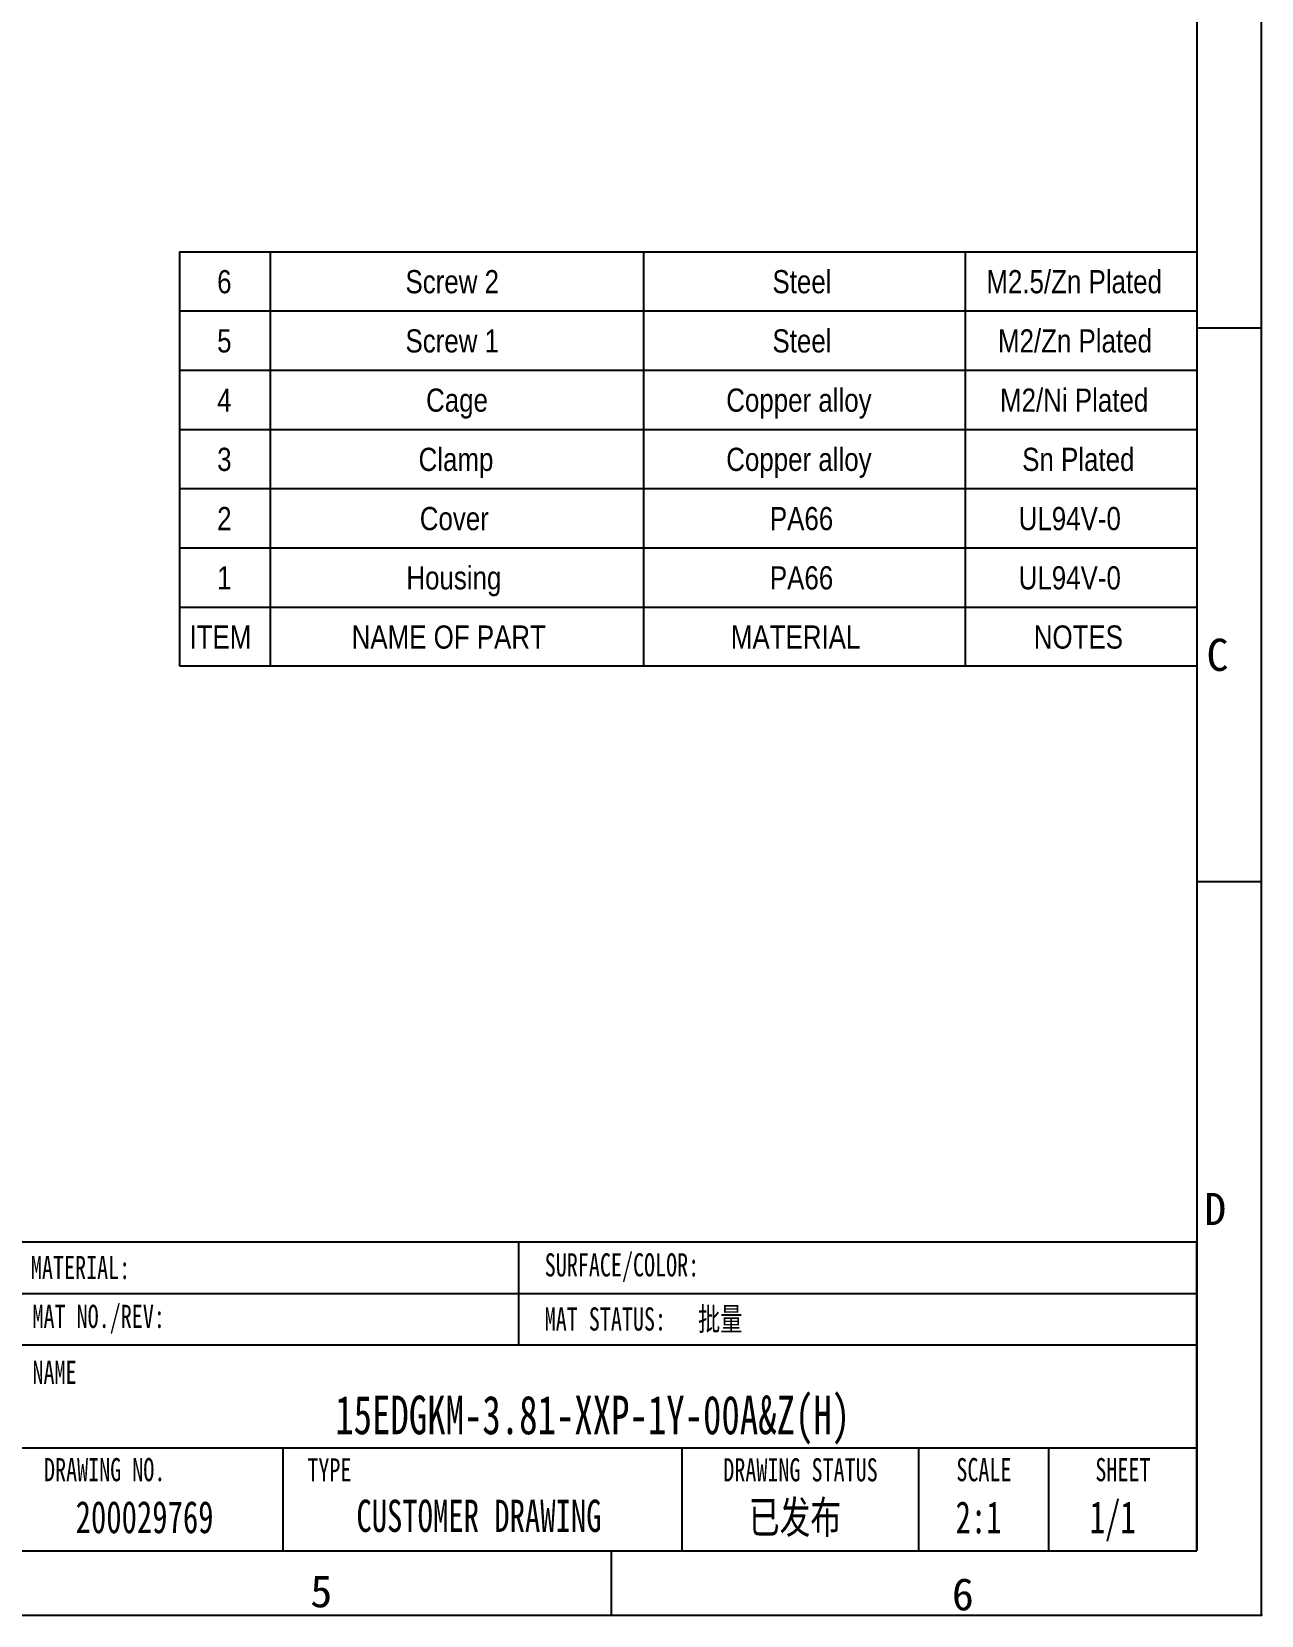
# Model space of a CAD drawing. Header units: millimetres. Extents: x 6 to 292, y 5 to 204.
# Drawn here: x 196.5 to 292, y 5 to 128 of the extents above; entities that cross this region are included whole.
import ezdxf
from ezdxf.entities.mleader import LeaderData, LeaderLine
from ezdxf.enums import TextEntityAlignment as Align
from ezdxf.math import Vec2, Vec3

# ---------------------------------------------------------------- set-up
doc = ezdxf.new("R2010")
doc.units = ezdxf.units.MM
for name, color, linetype in [('Default', 7, 'Continuous'), ('TEXT', 7, 'Continuous'), ('图框', 7, 'Continuous'), ('尺寸层', 7, 'Continuous'), ('细实线', 7, 'Continuous'), ('轮廓线', 7, 'Continuous')]:
    doc.layers.add(name, color=color, linetype=linetype)
doc.styles.add('SEACAD_Arial', font='arial.ttf')

# ---------------------------------------------------------------- blocks, each defined once
blk = doc.blocks.new('SE')
at = {"layer": '尺寸层', "color": 7, "linetype": 'Continuous'}
for p, q in [((214.99, 110.91), (214.99, 106.31)), ((243.99, 110.91), (243.99, 106.31)), ((268.99, 110.91), (268.99, 106.31)), ((207.99, 106.31), (286.99, 106.31)), ((214.99, 106.31), (214.99, 101.71)), ((243.99, 106.31), (243.99, 101.71)), ((268.99, 106.31), (268.99, 101.71)), ((207.99, 101.71), (286.99, 101.71)), ((214.99, 101.71), (214.99, 97.11)), ((243.99, 101.71), (243.99, 97.11)), ((268.99, 101.71), (268.99, 97.11)), ((207.99, 97.11), (286.99, 97.11)), ((214.99, 97.11), (214.99, 92.51)), ((243.99, 97.11), (243.99, 92.51)), ((268.99, 97.11), (268.99, 92.51)), ((207.99, 92.51), (286.99, 92.51)), ((214.99, 92.51), (214.99, 87.91)), ((243.99, 92.51), (243.99, 87.91)), ((268.99, 92.51), (268.99, 87.91)), ((207.99, 87.91), (286.99, 87.91)), ((214.99, 87.91), (214.99, 83.31)), ((243.99, 87.91), (243.99, 83.31)), ((268.99, 87.91), (268.99, 83.31)), ((207.99, 83.31), (286.99, 83.31)), ((214.99, 83.31), (214.99, 78.71)), ((243.99, 83.31), (243.99, 78.71)), ((268.99, 83.31), (268.99, 78.71))]:
    blk.add_line(p, q, dxfattribs=at)
blk.add_lwpolyline([(207.99, 78.71), (207.99, 110.91), (286.99, 110.91), (286.99, 78.71), (207.99, 78.71)], dxfattribs=at)
at = {"layer": '尺寸层', "color": 7, "linetype": 'Continuous', "style": 'SEACAD_Arial', "width": 0.8}
for s, p in [('6', (210.88, 109.48)), ('Screw 2', (225.51, 109.48)), ('Steel', (254.02, 109.48)), ('M2.5/Zn Plated', (270.64, 109.48)), ('5', (210.88, 104.88)), ('Screw 1', (225.51, 104.88)), ('Steel', (254.02, 104.88)), ('M2/Zn Plated', (271.54, 104.88)), ('4', (210.88, 100.28)), ('Cage', (227.11, 100.28)), ('Copper alloy', (250.43, 100.28)), ('M2/Ni Plated', (271.7, 100.28)), ('3', (210.88, 95.68)), ('Clamp', (226.53, 95.68)), ('Copper alloy', (250.43, 95.68)), ('Sn Plated', (273.42, 95.68)), ('2', (210.88, 91.08)), ('Cover', (226.62, 91.08)), ('PA66', (253.82, 91.08)), ('UL94V-0', (273.15, 91.08)), ('1', (210.88, 86.48)), ('Housing', (225.58, 86.48)), ('PA66', (253.82, 86.48)), ('UL94V-0', (273.15, 86.48)), ('ITEM', (208.73, 81.88)), ('NAME OF PART', (221.33, 81.88)), ('MATERIAL', (250.79, 81.88)), ('NOTES', (274.32, 81.88))]:
    blk.add_text(s, height=1.8, dxfattribs=at).set_placement(p, align=Align.TOP_LEFT)
blk = doc.blocks.new('_DOT')
at = {"color": 0}
blk.add_line((0, 0), (-1, 0), dxfattribs=at)
at = {"color": 0, "const_width": 0.333}
blk.add_lwpolyline([(-0.1665, 0, 1), (0.1665, 0, 1)], format="xyb", close=True, dxfattribs=at)
blk = doc.blocks.new('A4-drawing_frame')
at = {"layer": '细实线', "color": 7, "linetype": 'Continuous'}
for p, q in [((0, 0), (0, 199)), ((-5, 100), (0, 100)), ((-5, 57), (0, 57)), ((-50.5, 5), (-50.5, 0)), ((-286.5, 0), (0, 0))]:
    blk.add_line(p, q, dxfattribs=at)
blk.add_point((0, 0), dxfattribs=at)
at = {"layer": '轮廓线', "color": 7, "linetype": 'Continuous'}
for p in [(-5, 195), (-282, 5)]:
    blk.add_line(p, (-5, 5), dxfattribs=at)
at = {"layer": 'TEXT', "char_height": 2.5, "attachment_point": 7}
for s, insert, width in [('{\\f宋体|b0||i0||c0|p34;\\C7;\\H2.5;\\W1.;C}', (-4.26, 73.31), 2.3402), ('{\\f宋体|b0||i0||c0|p34;\\C7;\\H2.5;\\W1.;D}', (-4.43, 30.31), 1.9977), ('{\\f宋体|b0||i0||c0|p34;\\C7;\\H2.5;\\W1.;5}', (-73.88, 0.58), 1.8836), ('{\\f宋体|b0||i0||c0|p34;\\C7;\\H2.5;\\W1.;6}', (-24.04, 0.35), 1.8836)]:
    blk.add_mtext(s, dxfattribs=dict(at, insert=insert, width=width))

msp = doc.modelspace()

# ---------------------------------------------------------------- linework, layer by layer
at = {"layer": '细实线', "color": 7, "linetype": 'Continuous'}
for p, q in [((234.3, 34), (234.3, 30)), ((195, 30), (287, 30)), ((234.3, 30), (234.3, 26)), ((216, 10), (216.0033, 18)), ((247, 10), (247, 18)), ((265.4, 10), (265.4, 18)), ((275.5, 10), (275.5, 18))]:
    msp.add_line(p, q, dxfattribs=at)
at = {"layer": '轮廓线', "color": 7, "linetype": 'Continuous'}
for p, q in [((167, 34), (287, 34)), ((287, 10), (287, 34)), ((167, 26), (287, 26)), ((195, 18), (287, 18)), ((167, 10), (287, 10)), ((195, 10), (287, 10))]:
    msp.add_line(p, q, dxfattribs=at)

# ---------------------------------------------------------------- block references
at = {"layer": '图框', "color": 7}
msp.add_blockref('A4-drawing_frame', (292, 5), dxfattribs=at)
at = {"layer": '尺寸层'}
msp.add_blockref('SE', (0, 0), dxfattribs=at)

# ---------------------------------------------------------------- texts
at = {"layer": 'TEXT', "char_height": 1.8, "style": 'SEACAD_Arial'}
for s, insert, width, attachment_point in [('{\\f仿宋|b0||i0||c0|p34;\\C7;\\H1.8;\\W0.7;SURFACE/COLOR:}', (242.3285, 32), 16.057013, 5), ('{\\f仿宋|b0||i0||c0|p34;\\C7;\\H1.8;\\W0.7;MATERIAL:}', (200.2668, 32), 10.533662, 5), ('{\\f仿宋|b0||i0||c0|p34;\\C7;\\H1.8;\\W0.7;MAT NO./REV:}', (201.6763, 28), 13.352652, 5), ('{\\f仿宋|b0||i0||c0|p34;\\C7;\\H1.8;\\W0.7;MAT STATUS:}', (241.0392, 28), 13.478338, 5), ('{\\f仿宋|b0||i0||c0|p34;\\C7;\\H1.8;\\W0.7;NAME}', (198.247, 22.9734), 6.49396, 8), ('{\\f仿宋|b0||i0||c0|p34;\\C7;\\H1.8;\\W0.7;DRAWING NO.}', (202.1431, 16.3), 14.286182, 5), ('{\\f仿宋|b0||i0||c0|p34;\\C7;\\H1.8;\\W0.7;DRAWING STATUS}', (256.2, 16.2866), 18.4, 5), ('{\\f仿宋|b0||i0||c0|p34;\\C7;\\H1.8;\\W0.7;SCALE}', (270.45, 16.3), 10.1, 5), ('{\\f仿宋|b0||i0||c0|p34;\\C7;\\H1.8;\\W0.7;SHEET}', (281.25, 16.3), 11.5, 5), ('{\\f仿宋|b0||i0||c0|p34;\\C7;\\H1.8;\\W0.7;TYPE}', (219.6, 16.3), 7.2, 5)]:
    msp.add_mtext(s, dxfattribs=dict(at, insert=insert, width=width, attachment_point=attachment_point))

# ---------------------------------------------------------------- leaders
at = {"layer": 'Default', "color": 7, "linetype": 'Continuous'}
ml = msp.add_multileader_mtext('Standard', dxfattribs=at)
ml.set_content('{\\pxsm0.9;\\f仿宋|b0||i0||c0|p34;\\W0.7;批量\\P}', color=256)
ml.set_leader_properties()
ml.set_arrow_properties(name='DOT')
ml.build(insert=Vec2(0, 0))
ml.multileader.update_dxf_attribs({"leader_type": 0, "dogleg_length": 0, "arrow_head_size": 1.8})
ctx = ml.context
ctx.base_point, ctx.char_height, ctx.arrow_head_size, ctx.landing_gap_size = Vec3(246.2403, 27.8705), 1.8, 1.8, 0.63
ctx.mtext.insert = Vec3(248.2403, 28.9093)
ml = msp.add_multileader_mtext('Standard', dxfattribs=at)
ml.set_content('{\\pxsm0.9;\\f仿宋|b0||i0||c0|p34;\\W0.7;15EDGKM-3.81-XXP-1Y-00A&Z(H)\\P}', color=256)
ml.set_leader_properties()
ml.set_arrow_properties(name='DOT')
ml.build(insert=Vec2(0, 0))
ml.multileader.update_dxf_attribs({"leader_type": 0, "dogleg_length": 0, "arrow_head_size": 3})
ctx = ml.context
ctx.base_point, ctx.char_height, ctx.arrow_head_size, ctx.landing_gap_size = Vec3(217.063, 20.3411), 3, 3, 1.05
ctx.text_align_type = 1
ctx.mtext.insert, ctx.mtext.alignment = Vec3(240.0562, 22.0632), 2
ml = msp.add_multileader_mtext('Standard', dxfattribs=at)
ml.set_content('{\\pxsm0.9;\\f仿宋|b0||i0||c0|p34;\\W0.7;200029769\\P}', color=256)
ml.set_leader_properties()
ml.set_arrow_properties(name='DOT')
ml.build(insert=Vec2(0, 0))
ml.multileader.update_dxf_attribs({"leader_type": 0, "dogleg_length": 0, "arrow_head_size": 2.5})
ctx = ml.context
ctx.base_point, ctx.char_height, ctx.arrow_head_size, ctx.landing_gap_size = Vec3(197.6189, 12.6181), 2.5, 2.5, 0.875
ctx.text_align_type = 1
ctx.mtext.insert, ctx.mtext.alignment = Vec3(205.2435, 13.8824), 2
ml = msp.add_multileader_mtext('Standard', dxfattribs=at)
ml.set_content('{\\pxsm0.9;\\f仿宋|b0||i0||c0|p34;\\W0.7;CUSTOMER DRAWING\\P}', color=256)
ml.set_leader_properties()
ml.set_arrow_properties(name='DOT')
ml.build(insert=Vec2(0, 0))
ml.multileader.update_dxf_attribs({"leader_type": 0, "dogleg_length": 0, "arrow_head_size": 2.5})
ctx = ml.context
ctx.base_point, ctx.char_height, ctx.arrow_head_size, ctx.landing_gap_size = Vec3(219.0436, 12.709), 2.5, 2.5, 0.875
ctx.text_align_type = 1
ctx.mtext.insert, ctx.mtext.alignment = Vec3(231.2187, 13.9803), 2
ml = msp.add_multileader_mtext('Standard', dxfattribs=at)
ml.set_content('{\\pxsm0.9;\\f仿宋|b0||i0||c0|p34;\\W0.7;已发布\\P}', color=256)
ml.set_leader_properties()
ml.set_arrow_properties(name='DOT')
ml.build(insert=Vec2(0, 0))
ml.multileader.update_dxf_attribs({"leader_type": 0, "dogleg_length": 0, "arrow_head_size": 2.5})
ctx = ml.context
ctx.base_point, ctx.char_height, ctx.arrow_head_size, ctx.landing_gap_size = Vec3(250.2788, 12.4239), 2.5, 2.5, 0.875
ctx.text_align_type = 1
ctx.mtext.insert, ctx.mtext.alignment = Vec3(255.7684, 13.8703), 2
at = {"layer": 'TEXT', "color": 7, "linetype": 'Continuous'}
ml = msp.add_multileader_mtext('Standard', dxfattribs=at)
ml.set_content('{\\pxsm0.9;\\f仿宋|b0||i0||c0|p34;\\W0.7;2:1\\P}', color=256)
ml.set_leader_properties()
ml.set_arrow_properties(name='DOT')
ml.build(insert=Vec2(0, 0))
ml.multileader.update_dxf_attribs({"leader_type": 0, "dogleg_length": 0, "arrow_head_size": 2.5})
ctx = ml.context
ctx.base_point, ctx.char_height, ctx.arrow_head_size, ctx.landing_gap_size = Vec3(266.3083, 12.5916), 2.5, 2.5, 0.875
ctx.text_align_type = 1
ctx.mtext.insert, ctx.mtext.alignment = Vec3(270.033, 13.8631), 2
ml = msp.add_multileader_mtext('Standard', dxfattribs=at)
ml.set_content('{\\pxsm0.9;\\f仿宋|b0||i0||c0|p34;\\W0.7;1/1\\P}', color=256)
ml.set_leader_properties()
ml.set_arrow_properties(name='DOT')
ml.build(insert=Vec2(0, 0))
ml.multileader.update_dxf_attribs({"leader_type": 0, "dogleg_length": 0, "arrow_head_size": 2.5})
ctx = ml.context
ctx.base_point, ctx.char_height, ctx.arrow_head_size, ctx.landing_gap_size = Vec3(276.8092, 12.4517), 2.5, 2.5, 0.875
ctx.text_align_type = 1
ctx.mtext.insert, ctx.mtext.alignment = Vec3(280.4543, 13.8655), 2

doc.saveas('drawing.dxf')
